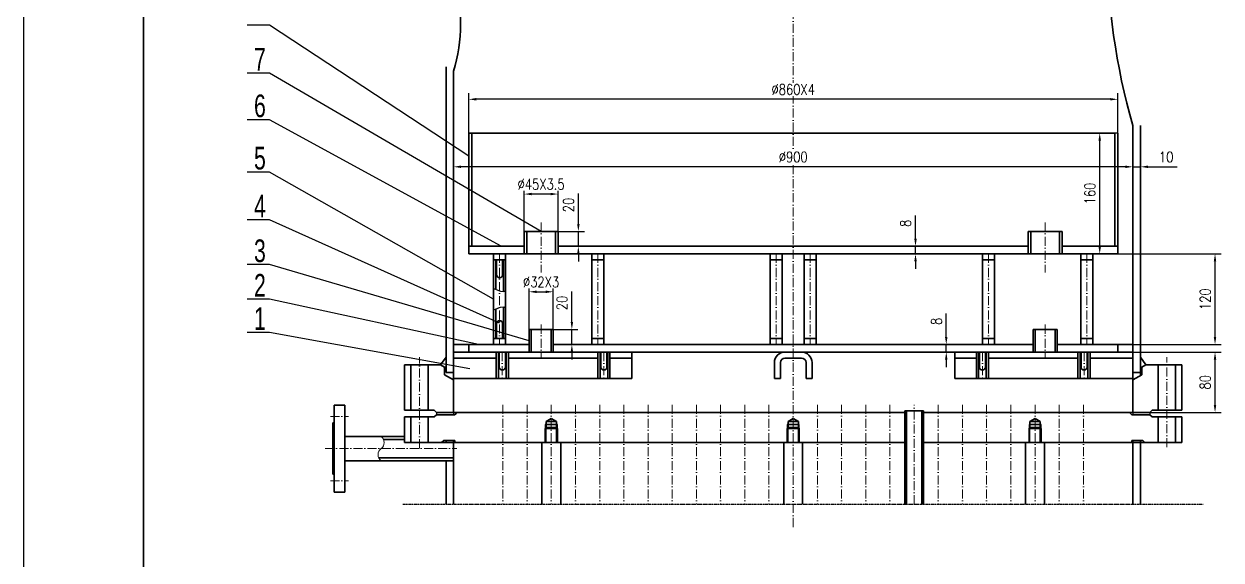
# Model space of a CAD drawing. Header units: millimetres. Extents: x 173791 to 206178, y -159089 to -143118.
# Drawn here: x 182584 to 184170, y -152089 to -151379 of the extents above; entities that cross this region are included whole.
import ezdxf

# ---------------------------------------------------------------- set-up
doc = ezdxf.new("R2010")
doc.units = ezdxf.units.MM
doc.linetypes.add('ACAD_ISO10W100', pattern=[18.7, 12, -3, 0.7, -3])
doc.linetypes.add('PHANTOM', pattern=[2.5, 1.25, -0.25, 0.25, -0.25, 0.25, -0.25])
for name, color, linetype, lineweight in [('2（细实线）', 4, 'Continuous', 20), ('中心线', 1, 'ACAD_ISO10W100', 18), ('图层1', 4, 'Continuous', 35)]:
    doc.layers.add(name, color=color, linetype=linetype, lineweight=lineweight)
doc.layers.add('9双点划线层', color=6, linetype='PHANTOM')
doc.styles.add('TH_GBDIM', font='romans.shx', dxfattribs={"width": 0.8, "bigfont": 'gbcbig.shx'})
doc.styles.add('样式 3.5', font='roms.shx', dxfattribs={"width": 0.7, "height": 3.5, "bigfont": 'hztxt.shx'})
doc.dimstyles.new('TH_GBDIM', dxfattribs={"dimtxt": 3.5, "dimasz": 2.5, "dimexe": 2, "dimexo": 0, "dimgap": 1.5, "dimtad": 1, "dimdec": 1, "dimzin": 0, "dimdsep": 46, "dimtxsty": 'TH_GBDIM', "dimcen": 2.5, "dimclrd": 130, "dimclre": 130, "dimclrt": 3, "dimadec": 0, "dimazin": 0, "dimtfac": 0.714286, "dimtdec": 1, "dimtmove": 0, "dimatfit": 3, "dimfxl": 0, "dimtzin": 0, "dimlwd": -1, "dimlwe": -1, "dimarcsym": 0})

# ---------------------------------------------------------------- blocks, each defined once
blk = doc.blocks.new('*D561')
at = {"color": 130, "transparency": 16777216}
blk.add_line((183173.4, -151523.9), (183173.4, -151471.2), dxfattribs=at)
at = {"color": 130, "linetype": 'Continuous', "transparency": 16777216}
for p, q in [((184033.4, -151523.9), (184033.4, -151471.2)), ((184023.4, -151479.2), (183183.4, -151479.2))]:
    blk.add_line(p, q, dxfattribs=at)
at = {"color": 130, "transparency": 16777216}
for points in [[(183183.4, -151477.5), (183183.4, -151480.8), (183173.4, -151479.2)], [(184023.4, -151477.5), (184023.4, -151480.8), (184033.4, -151479.2)]]:
    blk.add_solid(points, dxfattribs=at)
at = {"layer": 'Defpoints', "color": 0, "transparency": 16777216}
for p in [(183173.4, -151479.2), (183173.4, -151523.9), (184033.4, -151523.9)]:
    blk.add_point(p, dxfattribs=at)
at = {"color": 3, "transparency": 16777216, "insert": (183603.4, -151466.2), "char_height": 14, "attachment_point": 5, "style": 'TH_GBDIM', "bg_fill": 3, "box_fill_scale": 1.1, "bg_fill_color": 256, "bg_fill_true_color": 13158600, "bg_fill_transparency": 0}
blk.add_mtext('{%%c860X4}{}{}', dxfattribs=at)
blk = doc.blocks.new('*D554')
at = {"color": 130, "transparency": 16777216}
blk.add_line((184033.4, -151523.9), (184001.5, -151523.9), dxfattribs=at)
at = {"color": 130, "linetype": 'Continuous', "transparency": 16777216}
for p, q in [((184009.5, -151673.9), (184009.5, -151533.9)), ((184033.4, -151683.9), (184001.5, -151683.9))]:
    blk.add_line(p, q, dxfattribs=at)
at = {"color": 130, "transparency": 16777216}
for points in [[(184007.8, -151533.9), (184011.2, -151533.9), (184009.5, -151523.9)], [(184007.8, -151673.9), (184011.2, -151673.9), (184009.5, -151683.9)]]:
    blk.add_solid(points, dxfattribs=at)
at = {"layer": 'Defpoints', "color": 0, "transparency": 16777216}
for p in [(184009.5, -151523.9), (184033.4, -151523.9), (184033.4, -151683.9)]:
    blk.add_point(p, dxfattribs=at)
at = {"color": 3, "transparency": 16777216, "insert": (183996.5, -151603.9), "char_height": 14, "attachment_point": 5, "rotation": 90, "style": 'TH_GBDIM', "bg_fill": 3, "box_fill_scale": 1.1, "bg_fill_color": 256, "bg_fill_true_color": 13158600, "bg_fill_transparency": 0}
blk.add_mtext('{160}{}{}', dxfattribs=at)
blk = doc.blocks.new('*D555')
at = {"color": 130, "transparency": 16777216}
blk.add_line((184029.4, -151683.9), (184170.3, -151683.9), dxfattribs=at)
at = {"color": 130, "linetype": 'Continuous', "transparency": 16777216}
for p, q in [((184162.3, -151793.9), (184162.3, -151693.9)), ((184042.6, -151803.9), (184170.3, -151803.9))]:
    blk.add_line(p, q, dxfattribs=at)
at = {"color": 130, "transparency": 16777216}
for points in [[(184160.6, -151693.9), (184163.9, -151693.9), (184162.3, -151683.9)], [(184160.6, -151793.9), (184163.9, -151793.9), (184162.3, -151803.9)]]:
    blk.add_solid(points, dxfattribs=at)
at = {"layer": 'Defpoints', "color": 0, "transparency": 16777216}
for p in [(184029.4, -151683.9), (184162.3, -151683.9), (184042.6, -151803.9)]:
    blk.add_point(p, dxfattribs=at)
at = {"color": 3, "transparency": 16777216, "insert": (184149.3, -151743.9), "char_height": 14, "attachment_point": 5, "rotation": 90, "style": 'TH_GBDIM', "bg_fill": 3, "box_fill_scale": 1.1, "bg_fill_color": 256, "bg_fill_true_color": 13158600, "bg_fill_transparency": 0}
blk.add_mtext('120', dxfattribs=at)
blk = doc.blocks.new('*D562')
at = {"color": 130, "linetype": 'Continuous', "transparency": 16777216}
for p, q in [((183765.4, -151663.9), (183765.4, -151632.9)), ((183765.4, -151683.9), (183765.4, -151673.9)), ((183765.4, -151683.9), (183757.4, -151683.9)), ((183765.4, -151693.9), (183765.4, -151703.9))]:
    blk.add_line(p, q, dxfattribs=at)
at = {"color": 130, "transparency": 16777216}
blk.add_line((183765.4, -151673.9), (183757.4, -151673.9), dxfattribs=at)
for points in [[(183763.8, -151663.9), (183767.1, -151663.9), (183765.4, -151673.9)], [(183763.8, -151693.9), (183767.1, -151693.9), (183765.4, -151683.9)]]:
    blk.add_solid(points, dxfattribs=at)
at = {"layer": 'Defpoints', "color": 0, "transparency": 16777216}
for p in [(183765.4, -151673.9), (183765.4, -151673.9), (183765.4, -151683.9)]:
    blk.add_point(p, dxfattribs=at)
at = {"color": 3, "transparency": 16777216, "insert": (183752.4, -151643.4), "char_height": 14, "attachment_point": 5, "rotation": 90, "style": 'TH_GBDIM', "bg_fill": 3, "box_fill_scale": 1.1, "bg_fill_color": 256, "bg_fill_true_color": 13158600, "bg_fill_transparency": 0}
blk.add_mtext('{8}{}{}', dxfattribs=at)
blk = doc.blocks.new('*D563')
at = {"color": 130, "linetype": 'Continuous', "transparency": 16777216}
for p, q in [((183806.2, -151793.9), (183806.2, -151762.9)), ((183806.2, -151813.9), (183806.2, -151803.9)), ((183806.2, -151813.9), (183798.2, -151813.9)), ((183806.2, -151823.9), (183806.2, -151833.9))]:
    blk.add_line(p, q, dxfattribs=at)
at = {"color": 130, "transparency": 16777216}
blk.add_line((183806.2, -151803.9), (183798.2, -151803.9), dxfattribs=at)
for points in [[(183804.5, -151793.9), (183807.8, -151793.9), (183806.2, -151803.9)], [(183804.5, -151823.9), (183807.8, -151823.9), (183806.2, -151813.9)]]:
    blk.add_solid(points, dxfattribs=at)
at = {"layer": 'Defpoints', "color": 0, "transparency": 16777216}
for p in [(183806.2, -151803.9), (183806.2, -151803.9), (183806.2, -151813.9)]:
    blk.add_point(p, dxfattribs=at)
at = {"color": 3, "transparency": 16777216, "insert": (183793.2, -151773.4), "char_height": 14, "attachment_point": 5, "rotation": 90, "style": 'TH_GBDIM', "bg_fill": 3, "box_fill_scale": 1.1, "bg_fill_color": 256, "bg_fill_true_color": 13158600, "bg_fill_transparency": 0}
blk.add_mtext('{8}{}{}', dxfattribs=at)
blk = doc.blocks.new('*D564')
at = {"color": 130, "transparency": 16777216}
blk.add_line((184053.4, -151813.9), (184170.3, -151813.9), dxfattribs=at)
at = {"color": 130, "linetype": 'Continuous', "transparency": 16777216}
for p, q in [((184162.3, -151883.9), (184162.3, -151823.9)), ((183827.7, -151893.9), (184170.3, -151893.9))]:
    blk.add_line(p, q, dxfattribs=at)
at = {"color": 130, "transparency": 16777216}
for points in [[(184160.6, -151823.9), (184163.9, -151823.9), (184162.3, -151813.9)], [(184160.6, -151883.9), (184163.9, -151883.9), (184162.3, -151893.9)]]:
    blk.add_solid(points, dxfattribs=at)
at = {"layer": 'Defpoints', "color": 0, "transparency": 16777216}
for p in [(184053.4, -151813.9), (184162.3, -151813.9), (183827.7, -151893.9)]:
    blk.add_point(p, dxfattribs=at)
at = {"color": 3, "transparency": 16777216, "insert": (184149.3, -151853.9), "char_height": 14, "attachment_point": 5, "rotation": 90, "style": 'TH_GBDIM', "bg_fill": 3, "box_fill_scale": 1.1, "bg_fill_color": 256, "bg_fill_true_color": 13158600, "bg_fill_transparency": 0}
blk.add_mtext('{80}{}{}', dxfattribs=at)
blk = doc.blocks.new('*D556')
at = {"color": 130, "linetype": 'Continuous', "transparency": 16777216}
for p, q in [((183318.7, -151644.2), (183318.7, -151604)), ((183318.7, -151673.9), (183318.7, -151654.2)), ((183291.9, -151673.9), (183326.7, -151673.9)), ((183318.7, -151683.9), (183318.7, -151693.9))]:
    blk.add_line(p, q, dxfattribs=at)
at = {"color": 130, "transparency": 16777216}
blk.add_line((183281.9, -151654.2), (183326.7, -151654.2), dxfattribs=at)
for points in [[(183317.1, -151644.2), (183320.4, -151644.2), (183318.7, -151654.2)], [(183317.1, -151683.9), (183320.4, -151683.9), (183318.7, -151673.9)]]:
    blk.add_solid(points, dxfattribs=at)
at = {"layer": 'Defpoints', "color": 0, "transparency": 16777216}
for p in [(183281.9, -151654.2), (183318.7, -151654.2), (183291.9, -151673.9)]:
    blk.add_point(p, dxfattribs=at)
at = {"color": 3, "transparency": 16777216, "insert": (183305.7, -151619.1), "char_height": 14, "attachment_point": 5, "rotation": 90, "style": 'TH_GBDIM', "bg_fill": 3, "box_fill_scale": 1.1, "bg_fill_color": 256, "bg_fill_true_color": 13158600, "bg_fill_transparency": 0}
blk.add_mtext('20', dxfattribs=at)
blk = doc.blocks.new('*D557')
at = {"color": 130, "linetype": 'Continuous', "transparency": 16777216}
for p, q in [((183310.1, -151774), (183310.1, -151733.9)), ((183310.1, -151803.8), (183310.1, -151784)), ((183285.4, -151803.8), (183318.1, -151803.8)), ((183310.1, -151813.8), (183310.1, -151823.8))]:
    blk.add_line(p, q, dxfattribs=at)
at = {"color": 130, "transparency": 16777216}
blk.add_line((183275.4, -151784), (183318.1, -151784), dxfattribs=at)
for points in [[(183308.5, -151774), (183311.8, -151774), (183310.1, -151784)], [(183308.5, -151813.8), (183311.8, -151813.8), (183310.1, -151803.8)]]:
    blk.add_solid(points, dxfattribs=at)
at = {"layer": 'Defpoints', "color": 0, "transparency": 16777216}
for p in [(183275.4, -151784), (183310.1, -151784), (183285.4, -151803.8)]:
    blk.add_point(p, dxfattribs=at)
at = {"color": 3, "transparency": 16777216, "insert": (183297.1, -151749), "char_height": 14, "attachment_point": 5, "rotation": 90, "style": 'TH_GBDIM', "bg_fill": 3, "box_fill_scale": 1.1, "bg_fill_color": 256, "bg_fill_true_color": 13158600, "bg_fill_transparency": 0}
blk.add_mtext('20', dxfattribs=at)
blk = doc.blocks.new('*D565')
at = {"color": 130, "transparency": 16777216}
blk.add_line((183246.9, -151654.2), (183246.9, -151596.7), dxfattribs=at)
at = {"color": 130, "linetype": 'Continuous', "transparency": 16777216}
for p, q in [((183291.9, -151654.2), (183291.9, -151596.7)), ((183281.9, -151604.7), (183256.9, -151604.7))]:
    blk.add_line(p, q, dxfattribs=at)
at = {"color": 130, "transparency": 16777216}
for points in [[(183256.9, -151603), (183256.9, -151606.3), (183246.9, -151604.7)], [(183281.9, -151603), (183281.9, -151606.3), (183291.9, -151604.7)]]:
    blk.add_solid(points, dxfattribs=at)
at = {"layer": 'Defpoints', "color": 0, "transparency": 16777216}
for p in [(183246.9, -151654.2), (183291.9, -151654.2)]:
    blk.add_point(p, dxfattribs=at)
at = {"color": 3, "transparency": 16777216, "insert": (183269.4, -151591.7), "char_height": 14, "attachment_point": 5, "style": 'TH_GBDIM', "bg_fill": 3, "box_fill_scale": 1.1, "bg_fill_color": 256, "bg_fill_true_color": 13158600, "bg_fill_transparency": 0}
blk.add_mtext('{%%c45X3.5}{}{}', dxfattribs=at)
at = {"layer": 'Defpoints', "color": 0, "transparency": 16777216}
blk.add_point((183246.9, -151604.7), dxfattribs=at)
blk = doc.blocks.new('*D566')
at = {"color": 130, "linetype": 'Continuous', "transparency": 16777216}
for p, q in [((183253.4, -151784), (183253.4, -151726.1)), ((183263.4, -151734.1), (183275.4, -151734.1))]:
    blk.add_line(p, q, dxfattribs=at)
at = {"color": 130, "transparency": 16777216}
blk.add_line((183285.4, -151784), (183285.4, -151726.1), dxfattribs=at)
for points in [[(183263.4, -151732.5), (183263.4, -151735.8), (183253.4, -151734.1)], [(183275.4, -151732.5), (183275.4, -151735.8), (183285.4, -151734.1)]]:
    blk.add_solid(points, dxfattribs=at)
at = {"layer": 'Defpoints', "color": 0, "transparency": 16777216}
for p in [(183253.4, -151784), (183285.4, -151784)]:
    blk.add_point(p, dxfattribs=at)
at = {"color": 3, "transparency": 16777216, "insert": (183269.4, -151721.1), "char_height": 14, "attachment_point": 5, "style": 'TH_GBDIM', "bg_fill": 3, "box_fill_scale": 1.1, "bg_fill_color": 256, "bg_fill_true_color": 13158600, "bg_fill_transparency": 0}
blk.add_mtext('{%%c32X3}{}{}', dxfattribs=at)
at = {"layer": 'Defpoints', "color": 0, "transparency": 16777216}
blk.add_point((183285.4, -151734.1), dxfattribs=at)
blk = doc.blocks.new('*D569')
at = {"color": 130, "transparency": 16777216}
blk.add_line((183153.4, -151579.4), (183153.4, -151560.6), dxfattribs=at)
at = {"color": 130, "linetype": 'Continuous', "transparency": 16777216}
for p, q in [((184053.4, -151579.4), (184053.4, -151560.6)), ((184043.4, -151568.6), (183163.4, -151568.6))]:
    blk.add_line(p, q, dxfattribs=at)
at = {"color": 130, "transparency": 16777216}
for points in [[(183163.4, -151566.9), (183163.4, -151570.2), (183153.4, -151568.6)], [(184043.4, -151566.9), (184043.4, -151570.2), (184053.4, -151568.6)]]:
    blk.add_solid(points, dxfattribs=at)
at = {"layer": 'Defpoints', "color": 0, "transparency": 16777216}
for p in [(183153.4, -151568.6), (183153.4, -151579.4), (184053.4, -151579.4)]:
    blk.add_point(p, dxfattribs=at)
at = {"color": 3, "transparency": 16777216, "insert": (183603.4, -151555.6), "char_height": 14, "attachment_point": 5, "style": 'TH_GBDIM', "bg_fill": 3, "box_fill_scale": 1.1, "bg_fill_color": 256, "bg_fill_true_color": 13158600, "bg_fill_transparency": 0}
blk.add_mtext('{%%c900}{}{}', dxfattribs=at)
blk = doc.blocks.new('*D570')
at = {"color": 130, "linetype": 'Continuous', "transparency": 16777216}
for p, q in [((184053.4, -151568.6), (184053.4, -151560.6)), ((184043.4, -151568.6), (184033.4, -151568.6)), ((184053.4, -151568.6), (184063.4, -151568.6)), ((184073.4, -151568.6), (184111.9, -151568.6))]:
    blk.add_line(p, q, dxfattribs=at)
at = {"color": 130, "transparency": 16777216}
blk.add_line((184063.4, -151568.6), (184063.4, -151560.6), dxfattribs=at)
for points in [[(184043.4, -151566.9), (184043.4, -151570.2), (184053.4, -151568.6)], [(184073.4, -151566.9), (184073.4, -151570.2), (184063.4, -151568.6)]]:
    blk.add_solid(points, dxfattribs=at)
at = {"layer": 'Defpoints', "color": 0, "transparency": 16777216}
for p in [(184053.4, -151568.6), (184063.4, -151568.6), (184063.4, -151568.6)]:
    blk.add_point(p, dxfattribs=at)
at = {"color": 3, "transparency": 16777216, "insert": (184097.6, -151555.6), "char_height": 14, "attachment_point": 5, "style": 'TH_GBDIM', "bg_fill": 3, "box_fill_scale": 1.1, "bg_fill_color": 256, "bg_fill_true_color": 13158600, "bg_fill_transparency": 0}
blk.add_mtext('10', dxfattribs=at)

msp = doc.modelspace()

# ---------------------------------------------------------------- linework, layer by layer
at = {"color": 7, "linetype": 'Continuous'}
msp.add_line((182584.2, -154138.7), (182584.2, -150375.2), dxfattribs=at)
for p, q in [((182909.6, -151380.9), (182879.9, -151380.9)), ((182909.6, -151444.5), (182879.9, -151444.5)), ((182909.6, -151506.2), (182879.9, -151506.2)), ((182909.6, -151575.5), (182879.9, -151575.5)), ((183206.4, -151743.9), (182909.6, -151575.5)), ((182909.6, -151639), (182879.9, -151639)), ((183214.4, -151775.9), (182909.6, -151639)), ((182909.6, -151698.2), (182879.9, -151698.2)), ((182909.6, -151743.9), (182879.9, -151743.9)), ((183186.5, -151803.9), (182909.6, -151743.9)), ((182909.6, -151788), (182879.9, -151788)), ((183175.1, -151836), (182909.6, -151788)), ((183130.9, -151893.9), (183130.9, -151896.9)), ((183153.4, -151893.9), (183153.4, -151896.9)), ((184053.4, -151893.9), (184053.4, -151896.9)), ((184075.9, -151893.9), (184075.9, -151896.9)), ((183274.9, -151909.9), (183274.9, -151933.9)), ((183276.1, -151933.9), (183276.1, -151913.9)), ((183289.7, -151933.9), (183289.7, -151913.9)), ((183290.9, -151933.9), (183290.9, -151909.9)), ((183595.4, -151909.9), (183595.4, -151933.9)), ((183596.6, -151933.9), (183596.6, -151913.9)), ((183610.2, -151933.9), (183610.2, -151913.9)), ((183611.4, -151933.9), (183611.4, -151909.9)), ((183915.8, -151909.9), (183915.8, -151933.9)), ((183917, -151933.9), (183917, -151913.9)), ((183930.6, -151933.9), (183930.6, -151913.9)), ((183931.8, -151933.9), (183931.8, -151909.9))]:
    msp.add_line(p, q)
at = {"color": 3}
for points in [[(183206.4, -151729.8), (183210.1, -151729.7), (183213.4, -151735.2), (183221.5, -151733.4), (183222.4, -151733.2)], [(183206.4, -151758.1), (183210.1, -151758.1), (183213.4, -151752.6), (183221.5, -151754.4), (183222.4, -151754.7)]]:
    msp.add_open_spline(points, degree=3, knots=[9.111699, 9.111699, 9.111699, 9.111699, 23.055999, 24.76841, 24.76841, 24.76841, 24.76841], dxfattribs=at)
msp.add_open_spline([(183222.4, -151727.8), (183222.3, -151727.8), (183222.3, -151727.8), (183222.3, -151727.8)], degree=3)
at = {"layer": '2（细实线）'}
msp.add_lwpolyline([(183057.4, -151957.9, -0.5), (183057.4, -151941.9, 0.5), (183057.4, -151925.9, 0.5)], format="xyb", dxfattribs=at)
at = {"layer": '9双点划线层'}
msp.add_line((183086.1, -152015.5), (184146.6, -152015.5), dxfattribs=at)
at = {"layer": '中心线'}
for p, q in [((183603.4, -152045.7), (183603.4, -150519.9)), ((183269.4, -151642.5), (183269.4, -151708.5)), ((183937.3, -151642.5), (183937.3, -151708.5)), ((183214.4, -151683.9), (183214.4, -151803.9)), ((183344.7, -151683.9), (183344.7, -151803.9)), ((183580.7, -151683.9), (183580.7, -151803.9)), ((183626, -151683.9), (183626, -151803.9)), ((183862, -151683.9), (183862, -151803.9)), ((183269.4, -151777.6), (183269.4, -151822.7)), ((183108.4, -151941.2), (183108.4, -151820.9)), ((183218, -151813.9), (183218, -151848.9)), ((183352.6, -151813.9), (183352.6, -151848.9)), ((184098.4, -151940), (184098.4, -151820.9)), ((183218.8, -151883.8), (183218.8, -152015.5)), ((183250.9, -151883.8), (183250.9, -152015.5)), ((183282.9, -151883.8), (183282.9, -152015.5)), ((183315, -151883.8), (183315, -152015.5)), ((183347, -151883.8), (183347, -152015.5)), ((183379.1, -151883.8), (183379.1, -152015.5)), ((183411.1, -151883.8), (183411.1, -152015.5)), ((183443.1, -151883.8), (183443.1, -152015.5)), ((183475.2, -151883.8), (183475.2, -152015.5)), ((183507.2, -151883.8), (183507.2, -152015.5)), ((183539.3, -151883.8), (183539.3, -152015.5)), ((183571.3, -151883.8), (183571.3, -152015.5)), ((183635.4, -151883.8), (183635.4, -152015.5)), ((183667.4, -151883.8), (183667.4, -152015.5)), ((183699.5, -151883.8), (183699.5, -152015.5)), ((183731.5, -151883.8), (183731.5, -152015.5)), ((183763.6, -152015.5), (183763.6, -151883.8)), ((183795.6, -151883.8), (183795.6, -152015.5)), ((183827.7, -151883.8), (183827.7, -152015.5)), ((183859.7, -151883.8), (183859.7, -152015.5)), ((183891.7, -151883.8), (183891.7, -152015.5)), ((183923.8, -151883.8), (183923.8, -152015.5)), ((183955.8, -151883.8), (183955.8, -152015.5)), ((183987.9, -151883.8), (183987.9, -152015.5)), ((182990.4, -151899.4), (183014.4, -151899.4)), ((182983.4, -151941.9), (183157.6, -151941.9)), ((182990.4, -151984.4), (183014.4, -151984.4))]:
    msp.add_line(p, q, dxfattribs=at)
at = {"layer": '图层1'}
for p, q in [((182742.6, -150438.5), (182742.6, -154075.4)), ((183143.4, -151730.9), (183143.4, -151436.3)), ((183153.4, -151730.9), (183153.4, -151442.1)), ((184053.4, -151730.9), (184053.4, -151513.9)), ((184063.4, -151730.9), (184063.4, -151513.9)), ((183173.4, -151683.9), (183173.4, -151523.9)), ((183173.4, -151523.9), (184029.4, -151523.9)), ((183177.4, -151673.9), (183177.4, -151523.9)), ((184029.4, -151673.9), (184029.4, -151523.9)), ((184033.4, -151683.9), (184033.4, -151523.9)), ((183246.9, -151683.9), (183246.9, -151654.2)), ((183246.9, -151654.2), (183291.9, -151654.2)), ((183250.5, -151683.9), (183250.5, -151654.2)), ((183288.3, -151654.2), (183288.3, -151683.9)), ((183291.9, -151654.2), (183291.9, -151683.9)), ((183959.8, -151654.2), (183914.8, -151654.2)), ((183914.8, -151654.2), (183914.8, -151683.9)), ((183918.4, -151654.2), (183918.4, -151683.9)), ((183956.2, -151683.9), (183956.2, -151654.2)), ((183959.8, -151683.9), (183959.8, -151654.2)), ((183173.4, -151673.9), (183246.9, -151673.9)), ((183291.9, -151673.9), (183914.8, -151673.9)), ((183959.8, -151673.9), (184033.4, -151673.9)), ((183173.4, -151683.9), (184033.4, -151683.9)), ((183206.4, -151683.9), (183206.4, -151803.9)), ((183206.4, -151691.9), (183222.4, -151691.9)), ((183209.4, -151691.9), (183209.4, -151730.6)), ((183210.4, -151691.9), (183210.4, -151711.9)), ((183218.4, -151691.9), (183218.4, -151711.9)), ((183219.4, -151691.9), (183219.4, -151733.8)), ((183222.4, -151683.9), (183222.4, -151803.9)), ((183336.7, -151683.9), (183336.7, -151803.9)), ((183336.7, -151691.9), (183352.7, -151691.9)), ((183352.7, -151683.9), (183352.7, -151803.9)), ((183572.7, -151683.9), (183572.7, -151803.9)), ((183572.7, -151691.9), (183588.7, -151691.9)), ((183588.7, -151683.9), (183588.7, -151803.9)), ((183618, -151683.9), (183618, -151803.9)), ((183634, -151691.9), (183618, -151691.9)), ((183634, -151683.9), (183634, -151803.9)), ((183854, -151683.9), (183854, -151803.9)), ((183870, -151691.9), (183854, -151691.9)), ((183870, -151683.9), (183870, -151803.9)), ((184000.4, -151691.9), (183984.4, -151691.9)), ((183143.4, -151840.9), (183143.4, -151730.9)), ((183153.4, -151893.9), (183153.4, -151730.9)), ((184053.4, -151893.9), (184053.4, -151730.9)), ((184063.4, -151845.1), (184063.4, -151730.9)), ((183209.4, -151757.2), (183209.4, -151795.9)), ((183219.4, -151754.1), (183219.4, -151795.9)), ((183210.4, -151795.9), (183210.4, -151775.9)), ((183218.4, -151795.9), (183218.4, -151775.9)), ((183253.4, -151784), (183253.4, -151813.9)), ((183256.1, -151784), (183256.1, -151813.9)), ((183282.7, -151784), (183282.7, -151813.9)), ((183285.4, -151784), (183285.4, -151813.9)), ((183921.3, -151784), (183953.3, -151784)), ((183153.4, -151803.9), (183253.4, -151803.9)), ((183173.4, -151803.9), (183173.4, -151813.9)), ((183206.4, -151795.9), (183222.4, -151795.9)), ((183285.4, -151803.8), (183921.3, -151803.9)), ((183336.7, -151795.9), (183352.7, -151795.9)), ((183572.7, -151795.9), (183588.7, -151795.9)), ((183634, -151795.9), (183618, -151795.9)), ((183870, -151795.9), (183854, -151795.9)), ((183953.3, -151803.9), (184053.4, -151803.9)), ((184000.4, -151795.9), (183984.4, -151795.9)), ((183136.2, -151830.9), (183143.4, -151820.9)), ((183153.4, -151813.9), (184053.4, -151813.9)), ((183226, -151813.9), (183210, -151813.9)), ((183210, -151813.9), (183210, -151848.9)), ((183213, -151813.9), (183213, -151848.9)), ((183214, -151813.9), (183214, -151833.9)), ((183222, -151813.9), (183222, -151833.9)), ((183223, -151813.9), (183223, -151848.9)), ((183226, -151813.9), (183226, -151848.9)), ((183360.6, -151813.9), (183344.6, -151813.9)), ((183344.6, -151813.9), (183344.6, -151848.9)), ((183347.6, -151813.9), (183347.6, -151848.9)), ((183348.6, -151813.9), (183348.6, -151833.9)), ((183356.6, -151813.9), (183356.6, -151833.9)), ((183357.6, -151813.9), (183357.6, -151848.9)), ((183360.6, -151813.9), (183360.6, -151848.9)), ((183389.4, -151848.9), (183389.4, -151813.9)), ((183817.4, -151848.9), (183817.4, -151813.9)), ((184070.5, -151830.9), (184063.4, -151820.9)), ((183088.4, -151890.9), (183088.4, -151830.9)), ((183088.4, -151830.9), (183136.2, -151830.9)), ((183096.9, -151890.9), (183096.9, -151830.9)), ((183119.9, -151890.9), (183119.9, -151830.9)), ((183136.2, -151830.9), (183141.4, -151833.9)), ((183143.4, -151833.9), (183141.4, -151833.9)), ((183141.4, -151833.9), (183141.4, -151843.9)), ((183153.4, -151821.9), (183210, -151821.9)), ((183226, -151821.9), (183344.6, -151821.9)), ((183360.6, -151821.9), (183389.4, -151821.9)), ((183578.4, -151827.9), (183578.4, -151848.9)), ((183586.4, -151827.9), (183586.4, -151848.9)), ((183592.4, -151821.9), (183614.4, -151821.9)), ((183620.4, -151827.9), (183620.4, -151848.9)), ((183628.4, -151827.9), (183628.4, -151848.9)), ((184063.4, -151833.9), (184065.4, -151833.9)), ((184070.5, -151830.9), (184065.4, -151833.9)), ((184065.4, -151833.9), (184065.4, -151843.9)), ((184118.4, -151830.9), (184070.5, -151830.9)), ((184086.9, -151890.9), (184086.9, -151830.9)), ((184109.9, -151890.9), (184109.9, -151830.9)), ((184118.4, -151890.9), (184118.4, -151830.9)), ((183141.4, -151843.9), (183153.4, -151850.9)), ((183143.4, -151840.9), (183153.4, -151840.9)), ((183153.4, -151848.9), (183389.4, -151848.9)), ((183578.4, -151848.9), (183586.4, -151848.9)), ((183620.4, -151848.9), (183628.4, -151848.9)), ((184065.4, -151843.9), (184053.4, -151850.9)), ((182995.4, -151884.4), (182995.4, -151999.4)), ((183009.4, -151884.4), (182995.4, -151884.4)), ((183009.4, -151999.4), (183009.4, -151884.4)), ((183127.9, -151890.9), (183088.4, -151890.9)), ((183088.4, -151933.9), (183088.4, -151899.9)), ((183127.9, -151899.9), (183088.4, -151899.9)), ((183096.9, -151899.9), (183096.9, -151933.9)), ((183119.9, -151899.9), (183119.9, -151933.9)), ((183130.9, -151893.9), (183127.9, -151890.9)), ((183127.9, -151899.9), (183130.9, -151896.9)), ((183603.4, -151893.9), (183130.9, -151893.9)), ((183154.9, -151896.9), (183130.9, -151896.9)), ((183157.9, -151893.9), (183154.9, -151896.9)), ((183157.9, -151893.9), (183751.1, -151893.9)), ((183603.4, -151893.9), (183751.1, -151893.9)), ((183751.1, -152015.5), (183751.1, -151891.9)), ((183751.1, -151891.9), (183776.1, -151891.9)), ((183753.6, -152015.5), (183753.6, -151891.9)), ((183773.6, -152015.5), (183773.6, -151891.9)), ((183776.1, -152015.5), (183776.1, -151891.9)), ((183776.1, -151893.9), (184075.9, -151893.9)), ((183776.1, -151893.9), (184048.9, -151893.9)), ((184048.9, -151893.9), (184051.9, -151896.9)), ((184051.9, -151896.9), (184075.9, -151896.9)), ((184075.9, -151893.9), (184078.9, -151890.9)), ((184078.9, -151899.9), (184075.9, -151896.9)), ((184078.9, -151890.9), (184118.4, -151890.9)), ((184078.9, -151899.9), (184118.4, -151899.9)), ((184086.9, -151899.9), (184086.9, -151933.9)), ((184109.9, -151899.9), (184109.9, -151933.9)), ((184118.4, -151899.9), (184118.4, -151933.9)), ((182995.4, -151907.9), (182993.4, -151907.9)), ((182993.4, -151907.9), (182993.4, -151975.9)), ((183290.9, -151909.9), (183274.9, -151909.9)), ((183274.9, -151915), (183276.1, -151913.9)), ((183274.9, -151933.9), (183274.9, -151915)), ((183274.9, -151915), (183290.9, -151915)), ((183276.1, -151905.9), (183282.9, -151902)), ((183276.1, -151913.9), (183276.1, -151905.9)), ((183289.7, -151905.9), (183276.1, -151905.9)), ((183276.1, -151913.9), (183289.7, -151913.9)), ((183289.7, -151905.9), (183282.9, -151902)), ((183289.7, -151913.9), (183289.7, -151905.9)), ((183289.7, -151913.9), (183290.9, -151915)), ((183290.9, -151933.9), (183290.9, -151915)), ((183611.4, -151909.9), (183595.4, -151909.9)), ((183595.4, -151915), (183596.6, -151913.9)), ((183595.4, -151933.9), (183595.4, -151915)), ((183595.4, -151915), (183611.4, -151915)), ((183596.6, -151905.9), (183603.4, -151902)), ((183596.6, -151913.9), (183596.6, -151905.9)), ((183610.2, -151905.9), (183596.6, -151905.9)), ((183596.6, -151913.9), (183610.2, -151913.9)), ((183610.2, -151905.9), (183603.4, -151902)), ((183610.2, -151913.9), (183610.2, -151905.9)), ((183610.2, -151913.9), (183611.4, -151915)), ((183611.4, -151933.9), (183611.4, -151915)), ((183931.8, -151909.9), (183915.8, -151909.9)), ((183915.8, -151915), (183917, -151913.9)), ((183915.8, -151933.9), (183915.8, -151915)), ((183915.8, -151915), (183931.8, -151915)), ((183917, -151905.9), (183923.8, -151902)), ((183917, -151913.9), (183917, -151905.9)), ((183930.6, -151905.9), (183917, -151905.9)), ((183917, -151913.9), (183930.6, -151913.9)), ((183930.6, -151905.9), (183923.8, -151902)), ((183930.6, -151913.9), (183930.6, -151905.9)), ((183930.6, -151913.9), (183931.8, -151915)), ((183931.8, -151933.9), (183931.8, -151915)), ((183009.4, -151925.9), (183088.4, -151925.9)), ((183060.5, -151929.9), (183088.4, -151929.9)), ((183140.4, -151930.9), (183137.4, -151933.9)), ((183154.9, -151930.9), (183140.4, -151930.9)), ((183143.4, -151933.9), (183143.4, -151930.9)), ((183153.4, -152015.5), (183153.4, -151930.9)), ((183154.9, -151933.9), (183154.9, -151930.9)), ((184051.9, -151933.9), (184051.9, -151930.9)), ((184051.9, -151930.9), (184066.4, -151930.9)), ((184053.4, -152015.5), (184053.4, -151930.9)), ((184063.4, -152015.5), (184063.4, -151930.9)), ((184066.4, -151930.9), (184069.4, -151933.9)), ((183751.1, -151933.9), (183088.4, -151933.9)), ((183270.4, -152015.5), (183270.4, -151933.9)), ((183295.4, -152015.5), (183295.4, -151933.9)), ((183590.9, -152015.5), (183590.9, -151933.9)), ((183615.9, -152015.5), (183615.9, -151933.9)), ((184118.4, -151933.9), (183776.1, -151933.9)), ((183911.3, -152015.5), (183911.3, -151933.9)), ((183936.3, -152015.5), (183936.3, -151933.9)), ((183009.4, -151957.9), (183153.4, -151957.9)), ((183054.2, -151953.9), (183153.4, -151953.9)), ((183143.4, -152015.5), (183143.4, -151957.9)), ((182995.4, -151975.9), (182993.4, -151975.9)), ((183009.4, -151999.4), (182995.4, -151999.4))]:
    msp.add_line(p, q, dxfattribs=at)
for centre, radius, start, end in [((182949.4, -151379.7), 213.3, 343.0032, 16.9968), ((183214.4, -151711.6), 4, 180, 0), ((183214.4, -151776.3), 4, 0, 180), ((183592.4, -151827.9), 14, 90, 180), ((183614.4, -151827.9), 14, 360, 90), ((183218, -151833.6), 4, 180, 0), ((183352.6, -151833.6), 4, 180, 0), ((183592.4, -151827.9), 6, 90, 180), ((183614.4, -151827.9), 6, 360, 90)]:
    msp.add_arc(centre, radius, start, end, dxfattribs=at)

# ---------------------------------------------------------------- texts
at = {"char_height": 30, "width": 32.852, "attachment_point": 1, "style": '样式 3.5'}
for s, insert in [('7', (182889, -151411.1)), ('6', (182889, -151472.8)), ('5', (182889, -151542.1)), ('4', (182889, -151605.5)), ('3', (182889, -151664.8)), ('2', (182889, -151710.5)), ('1', (182889, -151754.6))]:
    msp.add_mtext(s, dxfattribs=dict(at, insert=insert))

# ---------------------------------------------------------------- next in the draw order: dimensions: what is measured, and where the dimension line sits
dim = msp.add_linear_dim(base=(183173.4, -151479.2), p1=(184033.4, -151523.9), p2=(183173.4, -151523.9), text='{%%c860X4}{}{}', dimstyle='TH_GBDIM', override={"dimscale": 4, "dimgap": 1.5, "dimtad": 1, "dimjust": 0, "dimdec": 0, "dimlfac": 1, "dimse1": 0, "dimse2": 0, "dimsd1": 0, "dimsd2": 0, "dimtfill": 1})
dim.commit()
dim.dimension.update_dxf_attribs({"geometry": '*D561', "text_midpoint": (183603.4, -151466.2)})
for base, p1, p2, picture, middle in [((183318.7, -151654.2), (183291.9, -151673.9), (183281.9, -151654.2), '*D556', (183318.7, -151619.1)), ((183310.1, -151784), (183285.4, -151803.8), (183275.4, -151784), '*D557', (183310.1, -151749))]:
    dim = msp.add_linear_dim(base=base, p1=p1, p2=p2, angle=90, dimstyle='TH_GBDIM', override={"dimscale": 4, "dimdec": 0, "dimtfill": 1})
    dim.commit()
    dim.dimension.update_dxf_attribs({"geometry": picture, "text_midpoint": middle, "dimtype": 160})
for base, p1, p2, text, picture, middle in [((183765.4, -151673.9), (183765.4, -151683.9), (183765.4, -151673.9), '{8}{}{}', '*D562', (183752.4, -151643.4)), ((183806.2, -151803.9), (183806.2, -151813.9), (183806.2, -151803.9), '{8}{}{}', '*D563', (183793.2, -151773.4)), ((184162.3, -151813.9), (183827.7, -151893.9), (184053.4, -151813.9), '{<>}{}{}', '*D564', (184149.3, -151853.9))]:
    dim = msp.add_linear_dim(base=base, p1=p1, p2=p2, angle=90, text=text, dimstyle='TH_GBDIM', override={"dimscale": 4, "dimgap": 1.5, "dimtad": 1, "dimjust": 0, "dimdec": 0, "dimlfac": 1, "dimse1": 0, "dimse2": 0, "dimsd1": 0, "dimsd2": 0, "dimtfill": 1})
    dim.commit()
    dim.dimension.update_dxf_attribs({"geometry": picture, "text_midpoint": middle})

# ---------------------------------------------------------------- next in the draw order: linework, layer by layer
for p, q in [((183173.4, -151554.7), (182909.6, -151380.9)), ((183216.4, -151673.9), (182909.6, -151506.2))]:
    msp.add_line(p, q)
at = {"layer": '中心线'}
for p, q in [((183937.3, -151777.6), (183937.3, -151822.7)), ((183854.1, -151813.9), (183854.1, -151848.9)), ((183988.7, -151813.9), (183988.7, -151848.9))]:
    msp.add_line(p, q, dxfattribs=at)
at = {"layer": '图层1'}
for p, q in [((183285.4, -151784), (183253.4, -151784)), ((183921.3, -151784), (183921.3, -151813.9)), ((183924, -151784), (183924, -151813.9)), ((183950.6, -151784), (183950.6, -151813.9)), ((183953.3, -151784), (183953.3, -151813.9)), ((183846.1, -151813.9), (183862.1, -151813.9)), ((183846.1, -151813.9), (183846.1, -151848.9)), ((183849.1, -151813.9), (183849.1, -151848.9)), ((183850.1, -151813.9), (183850.1, -151833.9)), ((183858.1, -151813.9), (183858.1, -151833.9)), ((183859.1, -151813.9), (183859.1, -151848.9)), ((183862.1, -151813.9), (183862.1, -151848.9)), ((183980.7, -151813.9), (183996.7, -151813.9)), ((183980.7, -151813.9), (183980.7, -151848.9)), ((183983.7, -151813.9), (183983.7, -151848.9)), ((183984.7, -151813.9), (183984.7, -151833.9)), ((183992.7, -151813.9), (183992.7, -151833.9)), ((183993.7, -151813.9), (183993.7, -151848.9)), ((183996.7, -151813.9), (183996.7, -151848.9)), ((183846.1, -151821.9), (183817.4, -151821.9)), ((183862.1, -151821.9), (183980.7, -151821.9)), ((184053.4, -151821.9), (183996.7, -151821.9)), ((184053.4, -151848.9), (183817.4, -151848.9)), ((184053.4, -151840.9), (184063.4, -151840.9))]:
    msp.add_line(p, q, dxfattribs=at)
for centre, radius, start, end in [((184886.9, -151273.9), 867.4, 163.9367, 196.0633), ((183854.1, -151833.6), 4, 180, 0), ((183988.7, -151833.6), 4, 180, 0)]:
    msp.add_arc(centre, radius, start, end, dxfattribs=at)

# ---------------------------------------------------------------- next in the draw order: dimensions: what is measured, and where the dimension line sits
dim = msp.add_linear_dim(base=(184009.5, -151523.9), p1=(184033.4, -151683.9), p2=(184033.4, -151523.9), angle=90, text='{160}{}{}', dimstyle='TH_GBDIM', override={"dimscale": 4, "dimgap": 1.5, "dimtad": 1, "dimjust": 0, "dimdec": 0, "dimlfac": 1, "dimse1": 0, "dimse2": 0, "dimsd1": 0, "dimsd2": 0, "dimtfill": 1})
dim.commit()
dim.dimension.update_dxf_attribs({"geometry": '*D554', "text_midpoint": (183996.5, -151603.9)})
dim = msp.add_linear_dim(base=(183246.9, -151604.7), p1=(183291.9, -151654.2), p2=(183246.9, -151654.2), text='{%%c45X3.5}{}{}', dimstyle='TH_GBDIM', override={"dimscale": 4, "dimgap": 1.5, "dimtad": 1, "dimjust": 0, "dimdec": 0, "dimlfac": 1, "dimse1": 0, "dimse2": 0, "dimsd1": 0, "dimsd2": 0, "dimtfill": 1})
dim.commit()
dim.dimension.update_dxf_attribs({"geometry": '*D565', "text_midpoint": (183269.4, -151604.7), "dimtype": 160})

# ---------------------------------------------------------------- next in the draw order: linework, layer by layer
msp.add_line((183269.4, -151654.2), (182909.6, -151444.5))
at = {"layer": '中心线'}
msp.add_line((183992.4, -151683.9), (183992.4, -151803.9), dxfattribs=at)
at = {"layer": '图层1'}
for p, q in [((183984.4, -151683.9), (183984.4, -151803.9)), ((184000.4, -151683.9), (184000.4, -151803.9))]:
    msp.add_line(p, q, dxfattribs=at)

# ---------------------------------------------------------------- next in the draw order: dimensions: what is measured, and where the dimension line sits
dim = msp.add_linear_dim(base=(184162.3, -151683.9), p1=(184042.6, -151803.9), p2=(184029.4, -151683.9), angle=90, dimstyle='TH_GBDIM', override={"dimscale": 4, "dimdec": 0, "dimtfill": 1})
dim.commit()
dim.dimension.update_dxf_attribs({"geometry": '*D555', "text_midpoint": (184149.3, -151743.9)})
dim = msp.add_linear_dim(base=(183285.4, -151734.1), p1=(183253.4, -151784), p2=(183285.4, -151784), text='{%%c32X3}{}{}', dimstyle='TH_GBDIM', override={"dimscale": 4, "dimgap": 1.5, "dimtad": 1, "dimjust": 0, "dimdec": 0, "dimlfac": 1, "dimse1": 0, "dimse2": 0, "dimsd1": 0, "dimsd2": 0, "dimtfill": 1})
dim.commit()
dim.dimension.update_dxf_attribs({"geometry": '*D566', "text_midpoint": (183269.4, -151734.1), "dimtype": 160})

# ---------------------------------------------------------------- next in the draw order: linework, layer by layer
msp.add_line((183253.4, -151799), (182909.6, -151698.2))
msp.add_line((184033.4, -151803.9), (184033.4, -151813.9), dxfattribs=at)

# ---------------------------------------------------------------- next in the draw order: dimensions: what is measured, and where the dimension line sits
dim = msp.add_linear_dim(base=(183153.4, -151568.6), p1=(184053.4, -151579.4), p2=(183153.4, -151579.4), text='{%%c<>}{}{}', dimstyle='TH_GBDIM', override={"dimscale": 4, "dimgap": 1.5, "dimtad": 1, "dimjust": 0, "dimdec": 0, "dimlfac": 1, "dimse1": 0, "dimse2": 0, "dimsd1": 0, "dimsd2": 0, "dimtfill": 1})
dim.commit()
dim.dimension.update_dxf_attribs({"geometry": '*D569', "text_midpoint": (183603.4, -151555.6)})

# ---------------------------------------------------------------- next in the draw order: dimensions: what is measured, and where the dimension line sits
dim = msp.add_linear_dim(base=(184063.4, -151568.6), p1=(184053.4, -151568.6), p2=(184063.4, -151568.6), dimstyle='TH_GBDIM', override={"dimscale": 4, "dimdec": 0, "dimtfill": 1})
dim.commit()
dim.dimension.update_dxf_attribs({"geometry": '*D570', "text_midpoint": (184097.6, -151555.6)})

doc.saveas('drawing.dxf')
